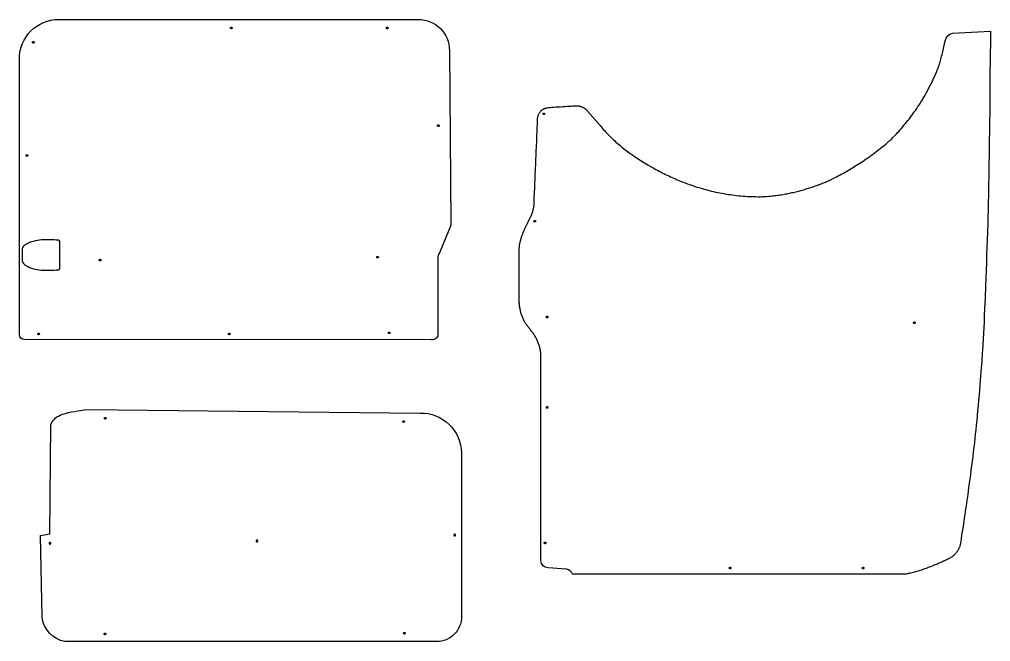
# Model space of a CAD drawing. Extents: x -674 to 6078, y 0 to 5918.
# Drawn here: x 43 to 2394, y 0 to 1507 of the extents above; entities that cross this region are included whole.
import ezdxf

# ---------------------------------------------------------------- set-up
doc = ezdxf.new("R2010")
doc.units = 0
doc.layers.add('Default Layer', color=1, linetype='CONTINUOUS')

msp = doc.modelspace()

# ---------------------------------------------------------------- linework, layer by layer
at = {"layer": 'Default Layer'}
for points in [[(1087.4, 1011, -0.108374), (1084.3, 1001.6), (1059.4, 941, 0.087939), (1056, 932.4), (1056, 743.1, -0.414313), (1040.6, 731.1), (54.7, 731.6, -0.414114), (42.7, 743.6), (42.7, 1411.6, -0.414214), (137.7, 1506.6), (1008.7, 1506.6, -0.414214), (1083.7, 1431.6), (1087.4, 1011)], [(2321.1, 239.9), (2320.8, 238.3), (2320.5, 236.7), (2320.2, 235.1), (2319.8, 233.5), (2319.3, 232), (2318.9, 230.5), (2318.3, 229), (2317.8, 227.5), (2317.1, 226.1), (2316.5, 224.6), (2315.8, 223.2), (2315, 221.9), (2314.2, 220.5), (2313.4, 219.2), (2312.5, 217.9), (2311.6, 216.6), (2310.6, 215.3), (2309.6, 214.1), (2308.6, 212.9), (2307.5, 211.8), (2306.4, 210.6), (2305.3, 209.5), (2304.1, 208.4), (2302.9, 207.4), (2301.7, 206.4), (2300.4, 205.4), (2299.1, 204.5), (2297.8, 203.6), (2296.5, 202.7), (2295.1, 201.9), (2293.6, 201.1), (2292.2, 200.3), (2290.6, 199.5), (2288.9, 198.7), (2286.9, 197.7), (2284.8, 196.7), (2282.5, 195.6), (2280.1, 194.5), (2277.4, 193.3), (2274.7, 192.1), (2271.8, 190.8), (2268.8, 189.5), (2265.7, 188.2), (2262.4, 186.9), (2259.1, 185.5), (2255.7, 184.1), (2252.2, 182.7), (2248.6, 181.3), (2245, 179.9), (2241.3, 178.6), (2237.6, 177.2), (2233.8, 175.9), (2230.1, 174.5), (2226.3, 173.3), (2222.5, 172), (2218.7, 170.8), (2214.9, 169.7), (2211.2, 168.6), (2207.4, 167.5), (2203.8, 166.6), (2200.1, 165.7), (2198.3, 165.3), (2196.6, 164.9), (2194.8, 164.5), (2193.1, 164.1), (2191.4, 163.8), (2189.7, 163.5), (1785.8, 163.5), (1381.9, 163.5, 0.255569), (1367.2, 175.4), (1322.3, 178.2, -0.352986), (1304.8, 195.5), (1304.8, 694.1), (1304.8, 695.3), (1304.7, 696.5), (1304.7, 697.6), (1304.6, 698.8), (1304.6, 699.9), (1304.4, 701.1), (1304.3, 702.2), (1304.2, 703.4), (1304, 704.5), (1303.9, 705.7), (1303.7, 706.8), (1303.4, 708), (1303.2, 709.1), (1303, 710.2), (1302.7, 711.4), (1302.4, 712.5), (1302.1, 713.6), (1301.8, 714.7), (1301.5, 715.9), (1301.2, 717), (1300.8, 718.1), (1300.5, 719.2), (1299.7, 721.4), (1298.8, 723.5), (1298, 725.7), (1297, 727.8), (1296.1, 729.9), (1295, 732), (1294, 734.1), (1292.9, 736.1), (1291.7, 738.1), (1290.6, 740.1), (1289.4, 742), (1288.1, 743.9), (1286.9, 745.8), (1285.6, 747.6), (1284.3, 749.4), (1283, 751.2), (1281.7, 752.9), (1280.3, 754.6), (1279, 756.3), (1277.6, 757.9), (1276.2, 759.5), (1274.9, 761), (1273.6, 762.6), (1272.3, 764.3), (1271.1, 765.9), (1269.9, 767.6), (1268.7, 769.3), (1267.6, 771.1), (1266.6, 772.8), (1265.5, 774.6), (1264.5, 776.4), (1263.6, 778.3), (1262.7, 780.2), (1261.8, 782), (1261, 783.9), (1260.2, 785.9), (1259.5, 787.8), (1258.8, 789.8), (1258.1, 791.7), (1257.5, 793.7), (1256.9, 795.7), (1256.4, 797.7), (1255.9, 799.7), (1255.4, 801.8), (1255, 803.8), (1254.6, 805.9), (1254.2, 807.9), (1253.9, 810), (1253.6, 812), (1253.4, 814.1), (1253.2, 816.2), (1253, 818.2), (1252.9, 820.3), (1252.8, 822.6), (1252.7, 825.2), (1252.6, 828.2), (1252.5, 831.5), (1252.4, 839.1), (1252.3, 847.6), (1252.3, 856.9), (1252.3, 866.8), (1252.3, 877.1), (1252.3, 887.5), (1252.4, 908.1), (1252.6, 926.8), (1252.8, 942), (1252.9, 952), (1252.9, 952.8), (1252.9, 953.7), (1253, 955.5), (1253.2, 957.3), (1253.4, 959.2), (1253.7, 961.1), (1254, 963), (1254.4, 964.9), (1254.8, 966.8), (1255.2, 968.7), (1255.7, 970.7), (1256.2, 972.6), (1256.8, 974.6), (1257.3, 976.5), (1257.9, 978.4), (1258.5, 980.2), (1259.1, 982.1), (1259.8, 983.9), (1260.4, 985.7), (1261, 987.4), (1261.7, 989.1), (1262.3, 990.7), (1262.9, 992.3), (1264.2, 995.3), (1265.3, 998), (1266.4, 1000.3), (1267.4, 1002.3), (1267.8, 1003.2), (1268.2, 1003.9), (1269, 1005.3), (1269.7, 1006.7), (1270.4, 1008.1), (1271.1, 1009.5), (1272.4, 1012.3), (1273.7, 1015.2), (1275, 1018), (1276.3, 1020.8), (1277, 1022.2), (1277.7, 1023.6), (1278.4, 1025), (1279.1, 1026.4), (1279.5, 1027.1), (1279.9, 1027.9), (1280.7, 1029.5), (1281.5, 1031.3), (1282.2, 1033.1), (1283, 1035.1), (1283.8, 1037.1), (1284.5, 1039.2), (1285.2, 1041.3), (1285.9, 1043.3), (1286.5, 1045.4), (1287, 1047.3), (1287.5, 1049.2), (1287.9, 1051), (1288.2, 1052.6), (1288.3, 1053.4), (1288.4, 1054.1), (1288.5, 1054.8), (1288.6, 1055.4), (1288.7, 1057.8), (1288.8, 1060.2), (1289, 1065), (1289.1, 1069.8), (1289.2, 1074.6), (1289.7, 1086.9), (1290.3, 1100), (1291.5, 1128.3), (1292.7, 1157.6), (1294, 1186.4), (1295.1, 1212.9), (1295.6, 1224.8), (1296, 1235.5), (1296.3, 1244.8), (1296.6, 1252.5), (1296.6, 1255.7), (1296.7, 1258.4), (1296.7, 1260.6), (1296.7, 1262.3), (1296.7, 1263.6), (1296.8, 1265), (1296.9, 1266.4), (1297.1, 1267.7), (1297.3, 1269.1), (1297.6, 1270.4), (1297.9, 1271.7), (1298.3, 1273), (1298.7, 1274.2), (1299.2, 1275.5), (1299.7, 1276.7), (1300.3, 1277.9), (1300.9, 1279), (1301.6, 1280.2), (1302.3, 1281.3), (1303, 1282.3), (1303.8, 1283.3), (1304.6, 1284.3), (1305.5, 1285.2), (1306, 1285.7), (1306.4, 1286.1), (1306.9, 1286.6), (1307.4, 1287), (1307.9, 1287.4), (1308.4, 1287.8), (1308.9, 1288.2), (1309.4, 1288.5), (1310, 1288.9), (1310.5, 1289.2), (1311.1, 1289.6), (1311.6, 1289.9), (1312.2, 1290.2), (1312.8, 1290.5), (1313.4, 1290.7), (1314, 1291), (1314.6, 1291.2), (1315.2, 1291.4), (1315.8, 1291.7), (1316.5, 1291.9), (1317.1, 1292), (1317.7, 1292.2), (1318.4, 1292.3), (1319.1, 1292.5), (1319.7, 1292.6), (1320.4, 1292.7), (1323.5, 1293), (1327.3, 1293.4), (1331.6, 1293.8), (1336.3, 1294.2), (1341.4, 1294.6), (1346.8, 1294.9), (1352.3, 1295.3), (1357.9, 1295.7), (1363.4, 1296), (1368.7, 1296.4), (1373.8, 1296.7), (1378.5, 1296.9), (1382.8, 1297.1), (1386.5, 1297.3), (1389.6, 1297.4), (1391.9, 1297.5), (1392.8, 1297.5), (1393.8, 1297.4), (1394.7, 1297.4), (1395.7, 1297.3), (1396.6, 1297.1), (1397.5, 1297), (1398.4, 1296.8), (1399.3, 1296.6), (1400.2, 1296.4), (1401.1, 1296.1), (1402, 1295.8), (1402.9, 1295.5), (1403.8, 1295.2), (1404.6, 1294.8), (1405.5, 1294.5), (1406.3, 1294.1), (1407.1, 1293.6), (1408, 1293.2), (1408.8, 1292.7), (1409.6, 1292.2), (1410.3, 1291.7), (1411.1, 1291.2), (1411.9, 1290.6), (1412.6, 1290), (1413.4, 1289.4), (1414.1, 1288.8), (1414.8, 1288.2), (1415.5, 1287.6), (1416.2, 1286.9), (1416.8, 1286.2), (1417.5, 1285.5), (1418.1, 1284.8), (1448.4, 1249.4), (1451, 1246.4), (1453.6, 1243.4), (1456.2, 1240.4), (1458.8, 1237.4), (1461.5, 1234.5), (1464.2, 1231.6), (1467, 1228.8), (1469.7, 1226), (1472.5, 1223.2), (1475.3, 1220.4), (1478.2, 1217.6), (1481.1, 1214.9), (1484, 1212.3), (1486.9, 1209.6), (1489.9, 1207), (1492.9, 1204.4), (1495.9, 1201.8), (1498.9, 1199.3), (1502, 1196.8), (1505.1, 1194.3), (1508.2, 1191.9), (1511.3, 1189.4), (1514.5, 1187), (1517.7, 1184.7), (1520.9, 1182.3), (1524.1, 1180), (1527.3, 1177.8), (1530.6, 1175.5), (1533.9, 1173.3), (1537.2, 1171.1), (1540.5, 1168.9), (1543.8, 1166.8), (1547.2, 1164.6), (1550.6, 1162.5), (1554.1, 1160.4), (1557.6, 1158.2), (1561.2, 1156.1), (1564.8, 1154), (1568.5, 1151.9), (1572.2, 1149.8), (1575.9, 1147.7), (1579.7, 1145.6), (1583.5, 1143.5), (1587.3, 1141.4), (1591.2, 1139.4), (1595, 1137.4), (1599, 1135.4), (1602.9, 1133.4), (1606.9, 1131.4), (1610.9, 1129.5), (1614.9, 1127.6), (1618.9, 1125.7), (1622.9, 1123.8), (1627, 1122), (1631.1, 1120.2), (1635.2, 1118.5), (1639.2, 1116.7), (1643.3, 1115), (1647.5, 1113.4), (1651.6, 1111.8), (1655.7, 1110.2), (1659.8, 1108.7), (1663.9, 1107.2), (1668, 1105.8), (1672.9, 1104.1), (1677.8, 1102.4), (1682.8, 1100.8), (1687.7, 1099.3), (1692.7, 1097.8), (1697.7, 1096.3), (1702.7, 1094.9), (1707.7, 1093.6), (1712.7, 1092.3), (1717.8, 1091), (1722.8, 1089.8), (1727.9, 1088.7), (1733, 1087.6), (1738, 1086.6), (1743.1, 1085.6), (1748.2, 1084.7), (1753.3, 1083.8), (1758.5, 1083), (1763.6, 1082.3), (1768.7, 1081.6), (1773.9, 1080.9), (1779, 1080.3), (1784.2, 1079.8), (1789.4, 1079.3), (1794.5, 1078.9), (1799.7, 1078.5), (1804.9, 1078.2), (1810.1, 1077.9), (1815.3, 1077.7), (1820.5, 1077.6), (1825.7, 1077.5), (1830.9, 1077.4), (1833.9, 1077.4), (1837, 1077.4), (1840.1, 1077.5), (1843.2, 1077.6), (1846.3, 1077.7), (1849.4, 1077.9), (1852.5, 1078.1), (1855.7, 1078.3), (1858.8, 1078.6), (1862, 1078.9), (1865.2, 1079.2), (1868.3, 1079.5), (1871.5, 1079.9), (1874.7, 1080.3), (1877.9, 1080.7), (1881.1, 1081.2), (1884.3, 1081.7), (1887.5, 1082.2), (1890.7, 1082.7), (1893.9, 1083.3), (1897.1, 1083.9), (1900.2, 1084.5), (1903.4, 1085.1), (1906.6, 1085.7), (1909.8, 1086.4), (1912.9, 1087.1), (1916.1, 1087.8), (1919.2, 1088.6), (1922.3, 1089.3), (1925.5, 1090.1), (1928.6, 1090.9), (1931.7, 1091.7), (1934.7, 1092.5), (1937.8, 1093.4), (1940.8, 1094.2), (1943.9, 1095.1), (1946.9, 1096), (1949.8, 1096.9), (1952.8, 1097.8), (1955.7, 1098.8), (1958.7, 1099.7), (1961.5, 1100.7), (1964.4, 1101.6), (1967.2, 1102.6), (1970.1, 1103.6), (1972.8, 1104.6), (1975.6, 1105.6), (1978.3, 1106.6), (1981, 1107.6), (1983.7, 1108.7), (1986.3, 1109.7), (1988.9, 1110.7), (1991.4, 1111.8), (1993.9, 1112.9), (1996.4, 1113.9), (1998.9, 1115), (2001.3, 1116), (2003.6, 1117.1), (2005.9, 1118.2), (2008.2, 1119.3), (2010.4, 1120.3), (2012.6, 1121.4), (2014.8, 1122.5), (2016.8, 1123.6), (2021, 1125.7), (2025.1, 1127.9), (2029.2, 1130.1), (2033.3, 1132.3), (2037.4, 1134.6), (2041.4, 1136.9), (2045.5, 1139.2), (2049.5, 1141.5), (2053.5, 1143.9), (2057.5, 1146.2), (2061.5, 1148.7), (2065.4, 1151.1), (2069.4, 1153.5), (2073.3, 1156), (2077.2, 1158.5), (2081.1, 1161.1), (2085, 1163.6), (2088.9, 1166.2), (2092.7, 1168.8), (2096.5, 1171.5), (2100.3, 1174.2), (2104.1, 1176.9), (2107.9, 1179.6), (2111.6, 1182.4), (2115.3, 1185.2), (2119, 1188), (2122.7, 1190.8), (2126.4, 1193.7), (2130, 1196.6), (2133.6, 1199.6), (2137.2, 1202.5), (2140.7, 1205.5), (2142.4, 1207), (2144.2, 1208.4), (2145.9, 1209.9), (2147.6, 1211.5), (2149.3, 1213), (2151, 1214.6), (2152.7, 1216.2), (2154.4, 1217.8), (2156.1, 1219.5), (2157.8, 1221.2), (2159.5, 1222.9), (2161.2, 1224.6), (2162.9, 1226.3), (2164.5, 1228.1), (2166.2, 1229.9), (2167.9, 1231.7), (2171.2, 1235.3), (2174.5, 1239), (2177.7, 1242.7), (2181, 1246.4), (2184.1, 1250.2), (2187.2, 1254), (2190.3, 1257.7), (2193.3, 1261.5), (2196.3, 1265.3), (2199.1, 1269), (2202, 1272.8), (2204.7, 1276.4), (2207.3, 1280.1), (2209.9, 1283.7), (2212.4, 1287.2), (2214.8, 1290.6), (2217.1, 1294), (2219.3, 1297.2), (2221.3, 1300.4), (2223.3, 1303.4), (2225.2, 1306.4), (2226.9, 1309.2), (2228.5, 1311.9), (2230, 1314.4), (2232.9, 1319.4), (2235.8, 1324.6), (2238.7, 1330), (2241.7, 1335.5), (2244.6, 1341), (2247.5, 1346.6), (2250.3, 1352.2), (2253, 1357.7), (2254.4, 1360.5), (2255.7, 1363.2), (2256.9, 1365.9), (2258.2, 1368.6), (2259.4, 1371.2), (2260.5, 1373.7), (2261.6, 1376.3), (2262.7, 1378.7), (2263.7, 1381.1), (2264.7, 1383.5), (2265.6, 1385.8), (2266.5, 1388), (2267.2, 1390.1), (2268, 1392.1), (2268.6, 1394.1), (2269.2, 1395.9), (2270.3, 1399.5), (2271.4, 1403.2), (2272.4, 1406.8), (2273.4, 1410.5), (2274.3, 1414.1), (2275.2, 1417.8), (2276.1, 1421.5), (2277, 1425.2), (2278.8, 1432.5), (2280.5, 1439.9), (2282.3, 1447.2), (2283.2, 1450.9), (2284.1, 1454.6, -0.31195), (2301.4, 1473), (2393.7, 1478.1), (2393.3, 1450.3), (2392.9, 1421.5), (2392.2, 1361.5), (2391.5, 1300.1), (2390.7, 1239.4), (2390.3, 1209.9), (2390, 1181.4), (2389.6, 1154.2), (2389.2, 1128.3), (2388.8, 1104.2), (2388.4, 1082.1), (2388, 1062.2), (2387.8, 1053.2), (2387.6, 1044.9), (2387.2, 1028.3), (2386.7, 1010.8), (2386.1, 992.6), (2385.5, 973.8), (2384.9, 954.8), (2384.2, 935.8), (2383.5, 916.8), (2382.8, 898.3), (2382.2, 880.3), (2381.5, 863.1), (2380.3, 831.9), (2379.2, 806.4), (2378.4, 788.3), (2377.8, 774.5), (2377.1, 760.7), (2376.4, 747), (2375.7, 733.2), (2374.9, 719.4), (2374.1, 705.6), (2373.6, 698.7), (2373.2, 691.9), (2372.7, 685), (2372.2, 678.1), (2371.7, 670.7), (2371.1, 662.2), (2370.3, 652.9), (2369.5, 642.7), (2368.6, 631.9), (2367.7, 620.6), (2366.7, 608.8), (2365.7, 596.7), (2364.6, 584.3), (2363.5, 572), (2362.4, 559.6), (2361.2, 547.4), (2360.1, 535.5), (2358.9, 523.9), (2357.8, 512.9), (2356.7, 502.5), (2355.6, 492.2), (2354.4, 481.6), (2353.1, 470.6), (2351.8, 459.5), (2350.4, 448.3), (2349, 437), (2347.5, 425.8), (2346.1, 414.8), (2344.7, 403.9), (2343.3, 393.4), (2340.6, 373.7), (2338.3, 356.3), (2336.3, 341.8), (2335.3, 335.2), (2334.4, 328.4), (2333.3, 321.2), (2332.2, 314), (2330, 299.2), (2327.8, 284.6), (2325.6, 270.8), (2323.7, 258.3), (2322.2, 247.8), (2321.6, 243.5), (2321.1, 239.9)], [(49, 951), (49, 921.6, 0.174455), (58.5, 910.6, 0.118811), (95.7, 899.7, 0.037374), (137.1, 900.3, 0.395674), (140.9, 904.2), (140.9, 968, 0.395562), (137.1, 972, 0.038823), (96, 972.6, 0.102144), (58.5, 962, -0.010568), (58.3, 961.9, 0.225583), (49, 951)], [(147.3, 550.6, -0.044147), (206.1, 561.7), (1013, 553.5, -0.414214), (1112.9, 457), (1112.9, 60, -0.414214), (1052.9, 0), (153, 0, -0.323268), (97.4, 59.1), (93.5, 257.1), (116.5, 261), (118.5, 524.9, -0.207522), (141, 547.9), (147.3, 550.6)]]:
    msp.add_lwpolyline(points, format="xyb", close=True, dxfattribs=at)
for points in [[(553.8, 1486.2), (553.8, 1486.4), (553.8, 1486.6), (553.8, 1486.8), (553.9, 1486.9), (554, 1487.1), (554.1, 1487.3), (554.2, 1487.4), (554.3, 1487.6), (554.5, 1487.7), (554.6, 1487.8), (554.8, 1487.9), (555, 1488), (555.2, 1488.1), (555.4, 1488.1), (555.6, 1488.2), (555.8, 1488.2), (556, 1488.2), (556.2, 1488.1), (556.4, 1488.1), (556.5, 1488), (556.7, 1487.9), (556.9, 1487.8), (557, 1487.7), (557.2, 1487.6), (557.3, 1487.4), (557.4, 1487.3), (557.5, 1487.1), (557.6, 1486.9), (557.7, 1486.8), (557.7, 1486.6), (557.7, 1486.4), (557.8, 1486.2), (557.7, 1486), (557.7, 1485.8), (557.7, 1485.6), (557.6, 1485.4), (557.5, 1485.2), (557.4, 1485.1), (557.3, 1484.9), (557.2, 1484.8), (557, 1484.6), (556.9, 1484.5), (556.7, 1484.4), (556.5, 1484.3), (556.4, 1484.3), (556.2, 1484.2), (556, 1484.2), (555.8, 1484.2), (555.6, 1484.2), (555.4, 1484.2), (555.2, 1484.3), (555, 1484.3), (554.8, 1484.4), (554.6, 1484.5), (554.5, 1484.6), (554.3, 1484.8), (554.2, 1484.9), (554.1, 1485.1), (554, 1485.2), (553.9, 1485.4), (553.8, 1485.6), (553.8, 1485.8), (553.8, 1486), (553.8, 1486.2)], [(931, 1486.1), (931, 1486.3), (931.1, 1486.5), (931.1, 1486.7), (931.2, 1486.9), (931.3, 1487), (931.4, 1487.2), (931.5, 1487.4), (931.6, 1487.5), (931.7, 1487.6), (931.9, 1487.7), (932.1, 1487.8), (932.2, 1487.9), (932.4, 1488), (932.6, 1488), (932.8, 1488.1), (933, 1488.1), (933.2, 1488.1), (933.4, 1488), (933.6, 1488), (933.8, 1487.9), (934, 1487.8), (934.1, 1487.7), (934.3, 1487.6), (934.4, 1487.5), (934.6, 1487.4), (934.7, 1487.2), (934.8, 1487), (934.9, 1486.9), (934.9, 1486.7), (935, 1486.5), (935, 1486.3), (935, 1486.1), (935, 1485.9), (935, 1485.7), (934.9, 1485.5), (934.9, 1485.3), (934.8, 1485.1), (934.7, 1485), (934.6, 1484.8), (934.4, 1484.7), (934.3, 1484.5), (934.1, 1484.4), (934, 1484.3), (933.8, 1484.2), (933.6, 1484.2), (933.4, 1484.1), (933.2, 1484.1), (933, 1484.1), (932.8, 1484.1), (932.6, 1484.1), (932.4, 1484.2), (932.2, 1484.2), (932.1, 1484.3), (931.9, 1484.4), (931.7, 1484.5), (931.6, 1484.7), (931.5, 1484.8), (931.4, 1485), (931.3, 1485.1), (931.2, 1485.3), (931.1, 1485.5), (931.1, 1485.7), (931, 1485.9), (931, 1486.1)], [(74.2, 1451.1), (74.2, 1451.3), (74.2, 1451.5), (74.2, 1451.7), (74.3, 1451.9), (74.4, 1452.1), (74.5, 1452.2), (74.6, 1452.4), (74.7, 1452.5), (74.9, 1452.7), (75, 1452.8), (75.2, 1452.9), (75.4, 1453), (75.6, 1453), (75.8, 1453.1), (75.9, 1453.1), (76.2, 1453.1), (76.4, 1453.1), (76.6, 1453.1), (76.7, 1453), (76.9, 1453), (77.1, 1452.9), (77.3, 1452.8), (77.4, 1452.7), (77.6, 1452.5), (77.7, 1452.4), (77.8, 1452.2), (77.9, 1452.1), (78, 1451.9), (78.1, 1451.7), (78.1, 1451.5), (78.1, 1451.3), (78.2, 1451.1), (78.1, 1450.9), (78.1, 1450.7), (78.1, 1450.5), (78, 1450.3), (77.9, 1450.2), (77.8, 1450), (77.7, 1449.8), (77.6, 1449.7), (77.4, 1449.6), (77.3, 1449.5), (77.1, 1449.4), (76.9, 1449.3), (76.7, 1449.2), (76.6, 1449.2), (76.4, 1449.1), (76.2, 1449.1), (75.9, 1449.1), (75.8, 1449.2), (75.6, 1449.2), (75.4, 1449.3), (75.2, 1449.4), (75, 1449.5), (74.9, 1449.6), (74.7, 1449.7), (74.6, 1449.8), (74.5, 1450), (74.4, 1450.2), (74.3, 1450.3), (74.2, 1450.5), (74.2, 1450.7), (74.2, 1450.9), (74.2, 1451.1)], [(1314.2, 1278), (1314.2, 1277.8), (1314.2, 1277.6), (1314.1, 1277.4), (1314.1, 1277.2), (1314, 1277.1), (1313.9, 1276.9), (1313.8, 1276.7), (1313.6, 1276.6), (1313.5, 1276.5), (1313.4, 1276.3), (1313.2, 1276.2), (1313, 1276.2), (1312.8, 1276.1), (1312.6, 1276), (1312.4, 1276), (1312.2, 1276), (1312, 1276), (1311.8, 1276), (1311.6, 1276.1), (1311.5, 1276.2), (1311.3, 1276.2), (1311.1, 1276.3), (1311, 1276.5), (1310.8, 1276.6), (1310.7, 1276.7), (1310.6, 1276.9), (1310.5, 1277.1), (1310.4, 1277.2), (1310.3, 1277.4), (1310.3, 1277.6), (1310.2, 1277.8), (1310.2, 1278), (1310.2, 1278.2), (1310.3, 1278.4), (1310.3, 1278.6), (1310.4, 1278.8), (1310.5, 1279), (1310.6, 1279.1), (1310.7, 1279.3), (1310.8, 1279.4), (1311, 1279.5), (1311.1, 1279.7), (1311.3, 1279.8), (1311.5, 1279.8), (1311.6, 1279.9), (1311.8, 1280), (1312, 1280), (1312.2, 1280), (1312.4, 1280), (1312.6, 1280), (1312.8, 1279.9), (1313, 1279.8), (1313.2, 1279.8), (1313.4, 1279.7), (1313.5, 1279.5), (1313.6, 1279.4), (1313.8, 1279.3), (1313.9, 1279.1), (1314, 1279), (1314.1, 1278.8), (1314.1, 1278.6), (1314.2, 1278.4), (1314.2, 1278.2), (1314.2, 1278)], [(1054.9, 1249.3), (1054.9, 1249.5), (1054.9, 1249.7), (1055, 1249.9), (1055.1, 1250.1), (1055.1, 1250.3), (1055.2, 1250.4), (1055.4, 1250.6), (1055.5, 1250.7), (1055.6, 1250.8), (1055.8, 1251), (1055.9, 1251.1), (1056.1, 1251.1), (1056.3, 1251.2), (1056.5, 1251.3), (1056.7, 1251.3), (1056.9, 1251.3), (1057.1, 1251.3), (1057.3, 1251.3), (1057.5, 1251.2), (1057.7, 1251.1), (1057.8, 1251.1), (1058, 1251), (1058.2, 1250.8), (1058.3, 1250.7), (1058.4, 1250.6), (1058.6, 1250.4), (1058.7, 1250.3), (1058.7, 1250.1), (1058.8, 1249.9), (1058.9, 1249.7), (1058.9, 1249.5), (1058.9, 1249.3), (1058.9, 1249.1), (1058.9, 1248.9), (1058.8, 1248.7), (1058.7, 1248.5), (1058.7, 1248.3), (1058.6, 1248.2), (1058.4, 1248), (1058.3, 1247.9), (1058.2, 1247.8), (1058, 1247.6), (1057.8, 1247.5), (1057.7, 1247.5), (1057.5, 1247.4), (1057.3, 1247.3), (1057.1, 1247.3), (1056.9, 1247.3), (1056.7, 1247.3), (1056.5, 1247.3), (1056.3, 1247.4), (1056.1, 1247.5), (1055.9, 1247.5), (1055.8, 1247.6), (1055.6, 1247.8), (1055.5, 1247.9), (1055.4, 1248), (1055.2, 1248.2), (1055.1, 1248.3), (1055.1, 1248.5), (1055, 1248.7), (1054.9, 1248.9), (1054.9, 1249.1), (1054.9, 1249.3)], [(58.8, 1177.1), (58.8, 1177.3), (58.8, 1177.5), (58.9, 1177.7), (59, 1177.9), (59, 1178.1), (59.1, 1178.2), (59.3, 1178.4), (59.4, 1178.5), (59.5, 1178.7), (59.7, 1178.8), (59.8, 1178.9), (60, 1179), (60.2, 1179), (60.4, 1179.1), (60.6, 1179.1), (60.8, 1179.1), (61, 1179.1), (61.2, 1179.1), (61.4, 1179), (61.6, 1179), (61.8, 1178.9), (61.9, 1178.8), (62.1, 1178.7), (62.2, 1178.5), (62.3, 1178.4), (62.5, 1178.2), (62.6, 1178.1), (62.6, 1177.9), (62.7, 1177.7), (62.8, 1177.5), (62.8, 1177.3), (62.8, 1177.1), (62.8, 1176.9), (62.8, 1176.7), (62.7, 1176.5), (62.6, 1176.3), (62.6, 1176.2), (62.5, 1176), (62.3, 1175.8), (62.2, 1175.7), (62.1, 1175.6), (61.9, 1175.5), (61.8, 1175.4), (61.6, 1175.3), (61.4, 1175.2), (61.2, 1175.2), (61, 1175.1), (60.8, 1175.1), (60.6, 1175.1), (60.4, 1175.2), (60.2, 1175.2), (60, 1175.3), (59.8, 1175.4), (59.7, 1175.5), (59.5, 1175.6), (59.4, 1175.7), (59.3, 1175.8), (59.1, 1176), (59, 1176.2), (59, 1176.3), (58.9, 1176.5), (58.8, 1176.7), (58.8, 1176.9), (58.8, 1177.1)], [(1292.2, 1018), (1292.2, 1017.8), (1292.2, 1017.6), (1292.1, 1017.4), (1292.1, 1017.2), (1292, 1017.1), (1291.9, 1016.9), (1291.8, 1016.7), (1291.6, 1016.6), (1291.5, 1016.5), (1291.4, 1016.3), (1291.2, 1016.2), (1291, 1016.2), (1290.8, 1016.1), (1290.6, 1016), (1290.4, 1016), (1290.2, 1016), (1290, 1016), (1289.8, 1016), (1289.6, 1016.1), (1289.5, 1016.2), (1289.3, 1016.2), (1289.1, 1016.3), (1289, 1016.5), (1288.8, 1016.6), (1288.7, 1016.7), (1288.6, 1016.9), (1288.5, 1017.1), (1288.4, 1017.2), (1288.3, 1017.4), (1288.3, 1017.6), (1288.2, 1017.8), (1288.2, 1018), (1288.2, 1018.2), (1288.3, 1018.4), (1288.3, 1018.6), (1288.4, 1018.8), (1288.5, 1019), (1288.6, 1019.1), (1288.7, 1019.3), (1288.8, 1019.4), (1289, 1019.5), (1289.1, 1019.7), (1289.3, 1019.8), (1289.5, 1019.8), (1289.6, 1019.9), (1289.8, 1020), (1290, 1020), (1290.2, 1020), (1290.4, 1020), (1290.6, 1020), (1290.8, 1019.9), (1291, 1019.8), (1291.2, 1019.8), (1291.4, 1019.7), (1291.5, 1019.5), (1291.6, 1019.4), (1291.8, 1019.3), (1291.9, 1019.1), (1292, 1019), (1292.1, 1018.8), (1292.1, 1018.6), (1292.2, 1018.4), (1292.2, 1018.2), (1292.2, 1018)], [(235.9, 923.7), (235.9, 923.9), (236, 924.1), (236, 924.3), (236.1, 924.5), (236.2, 924.7), (236.3, 924.9), (236.4, 925), (236.5, 925.2), (236.7, 925.3), (236.8, 925.4), (237, 925.5), (237.2, 925.6), (237.3, 925.7), (237.5, 925.7), (237.7, 925.7), (237.9, 925.7), (238.1, 925.7), (238.3, 925.7), (238.5, 925.7), (238.7, 925.6), (238.9, 925.5), (239.1, 925.4), (239.2, 925.3), (239.4, 925.2), (239.5, 925), (239.6, 924.9), (239.7, 924.7), (239.8, 924.5), (239.8, 924.3), (239.9, 924.1), (239.9, 923.9), (239.9, 923.7), (239.9, 923.5), (239.9, 923.3), (239.8, 923.2), (239.8, 923), (239.7, 922.8), (239.6, 922.6), (239.5, 922.5), (239.4, 922.3), (239.2, 922.2), (239.1, 922.1), (238.9, 922), (238.7, 921.9), (238.5, 921.8), (238.3, 921.8), (238.1, 921.8), (237.9, 921.7), (237.7, 921.8), (237.5, 921.8), (237.3, 921.8), (237.2, 921.9), (237, 922), (236.8, 922.1), (236.7, 922.2), (236.5, 922.3), (236.4, 922.5), (236.3, 922.6), (236.2, 922.8), (236.1, 923), (236, 923.2), (236, 923.3), (235.9, 923.5), (235.9, 923.7)], [(907.7, 930.8), (907.7, 931), (907.8, 931.2), (907.8, 931.4), (907.9, 931.6), (908, 931.8), (908.1, 931.9), (908.2, 932.1), (908.3, 932.2), (908.5, 932.4), (908.6, 932.5), (908.8, 932.6), (908.9, 932.7), (909.1, 932.7), (909.3, 932.8), (909.5, 932.8), (909.7, 932.8), (909.9, 932.8), (910.1, 932.8), (910.3, 932.7), (910.5, 932.7), (910.7, 932.6), (910.8, 932.5), (911, 932.4), (911.1, 932.2), (911.3, 932.1), (911.4, 931.9), (911.5, 931.8), (911.6, 931.6), (911.6, 931.4), (911.7, 931.2), (911.7, 931), (911.7, 930.8), (911.7, 930.6), (911.7, 930.4), (911.6, 930.2), (911.6, 930), (911.5, 929.9), (911.4, 929.7), (911.3, 929.5), (911.1, 929.4), (911, 929.3), (910.8, 929.2), (910.7, 929.1), (910.5, 929), (910.3, 928.9), (910.1, 928.9), (909.9, 928.8), (909.7, 928.8), (909.5, 928.8), (909.3, 928.9), (909.1, 928.9), (908.9, 929), (908.8, 929.1), (908.6, 929.2), (908.5, 929.3), (908.3, 929.4), (908.2, 929.5), (908.1, 929.7), (908, 929.9), (907.9, 930), (907.8, 930.2), (907.8, 930.4), (907.7, 930.6), (907.7, 930.8)], [(1322.2, 786), (1322.2, 785.8), (1322.2, 785.6), (1322.1, 785.4), (1322.1, 785.2), (1322, 785.1), (1321.9, 784.9), (1321.8, 784.7), (1321.6, 784.6), (1321.5, 784.5), (1321.4, 784.3), (1321.2, 784.2), (1321, 784.2), (1320.8, 784.1), (1320.6, 784), (1320.4, 784), (1320.2, 784), (1320, 784), (1319.8, 784), (1319.6, 784.1), (1319.5, 784.2), (1319.3, 784.2), (1319.1, 784.3), (1319, 784.5), (1318.8, 784.6), (1318.7, 784.7), (1318.6, 784.9), (1318.5, 785.1), (1318.4, 785.2), (1318.3, 785.4), (1318.3, 785.6), (1318.2, 785.8), (1318.2, 786), (1318.2, 786.2), (1318.3, 786.4), (1318.3, 786.6), (1318.4, 786.8), (1318.5, 787), (1318.6, 787.1), (1318.7, 787.3), (1318.8, 787.4), (1319, 787.5), (1319.1, 787.7), (1319.3, 787.8), (1319.5, 787.8), (1319.6, 787.9), (1319.8, 788), (1320, 788), (1320.2, 788), (1320.4, 788), (1320.6, 788), (1320.8, 787.9), (1321, 787.8), (1321.2, 787.8), (1321.4, 787.7), (1321.5, 787.5), (1321.6, 787.4), (1321.8, 787.3), (1321.9, 787.1), (1322, 787), (1322.1, 786.8), (1322.1, 786.6), (1322.2, 786.4), (1322.2, 786.2), (1322.2, 786)], [(2211.2, 772), (2211.2, 771.8), (2211.2, 771.6), (2211.1, 771.4), (2211.1, 771.2), (2211, 771.1), (2210.9, 770.9), (2210.8, 770.7), (2210.6, 770.6), (2210.5, 770.5), (2210.4, 770.3), (2210.2, 770.2), (2210, 770.2), (2209.8, 770.1), (2209.6, 770), (2209.4, 770), (2209.2, 770), (2209, 770), (2208.8, 770), (2208.6, 770.1), (2208.5, 770.2), (2208.3, 770.2), (2208.1, 770.3), (2208, 770.5), (2207.8, 770.6), (2207.7, 770.7), (2207.6, 770.9), (2207.5, 771.1), (2207.4, 771.2), (2207.3, 771.4), (2207.3, 771.6), (2207.2, 771.8), (2207.2, 772), (2207.2, 772.2), (2207.3, 772.4), (2207.3, 772.6), (2207.4, 772.8), (2207.5, 773), (2207.6, 773.1), (2207.7, 773.3), (2207.8, 773.4), (2208, 773.5), (2208.1, 773.7), (2208.3, 773.8), (2208.5, 773.8), (2208.6, 773.9), (2208.8, 774), (2209, 774), (2209.2, 774), (2209.4, 774), (2209.6, 774), (2209.8, 773.9), (2210, 773.8), (2210.2, 773.8), (2210.4, 773.7), (2210.5, 773.5), (2210.6, 773.4), (2210.8, 773.3), (2210.9, 773.1), (2211, 773), (2211.1, 772.8), (2211.1, 772.6), (2211.2, 772.4), (2211.2, 772.2), (2211.2, 772)], [(87.1, 745), (87.1, 745.2), (87.1, 745.4), (87.2, 745.6), (87.2, 745.8), (87.3, 746), (87.4, 746.1), (87.5, 746.3), (87.7, 746.4), (87.8, 746.6), (88, 746.7), (88.1, 746.8), (88.3, 746.9), (88.5, 746.9), (88.7, 747), (88.9, 747), (89.1, 747), (89.3, 747), (89.5, 747), (89.7, 746.9), (89.9, 746.9), (90, 746.8), (90.2, 746.7), (90.3, 746.6), (90.5, 746.4), (90.6, 746.3), (90.7, 746.1), (90.8, 746), (90.9, 745.8), (91, 745.6), (91, 745.4), (91.1, 745.2), (91.1, 745), (91.1, 744.8), (91, 744.6), (91, 744.4), (90.9, 744.2), (90.8, 744.1), (90.7, 743.9), (90.6, 743.7), (90.5, 743.6), (90.3, 743.5), (90.2, 743.4), (90, 743.3), (89.9, 743.2), (89.7, 743.1), (89.5, 743.1), (89.3, 743), (89.1, 743), (88.9, 743), (88.7, 743.1), (88.5, 743.1), (88.3, 743.2), (88.1, 743.3), (88, 743.4), (87.8, 743.5), (87.7, 743.6), (87.5, 743.7), (87.4, 743.9), (87.3, 744.1), (87.2, 744.2), (87.2, 744.4), (87.1, 744.6), (87.1, 744.8), (87.1, 745)], [(548.7, 745.1), (548.7, 745.3), (548.7, 745.5), (548.8, 745.7), (548.8, 745.9), (548.9, 746), (549, 746.2), (549.1, 746.4), (549.3, 746.5), (549.4, 746.6), (549.6, 746.7), (549.7, 746.8), (549.9, 746.9), (550.1, 747), (550.3, 747), (550.5, 747.1), (550.7, 747.1), (550.9, 747.1), (551.1, 747), (551.3, 747), (551.5, 746.9), (551.6, 746.8), (551.8, 746.7), (552, 746.6), (552.1, 746.5), (552.2, 746.4), (552.3, 746.2), (552.4, 746), (552.5, 745.9), (552.6, 745.7), (552.6, 745.5), (552.7, 745.3), (552.7, 745.1), (552.7, 744.9), (552.6, 744.7), (552.6, 744.5), (552.5, 744.3), (552.4, 744.1), (552.3, 744), (552.2, 743.8), (552.1, 743.7), (552, 743.5), (551.8, 743.4), (551.6, 743.3), (551.5, 743.2), (551.3, 743.2), (551.1, 743.1), (550.9, 743.1), (550.7, 743.1), (550.5, 743.1), (550.3, 743.1), (550.1, 743.2), (549.9, 743.2), (549.7, 743.3), (549.6, 743.4), (549.4, 743.5), (549.3, 743.7), (549.1, 743.8), (549, 744), (548.9, 744.1), (548.8, 744.3), (548.8, 744.5), (548.7, 744.7), (548.7, 744.9), (548.7, 745.1)], [(935.7, 747.7), (935.8, 747.9), (935.8, 748.1), (935.8, 748.3), (935.9, 748.5), (936, 748.6), (936.1, 748.8), (936.2, 749), (936.3, 749.1), (936.5, 749.2), (936.6, 749.3), (936.8, 749.4), (937, 749.5), (937.2, 749.6), (937.3, 749.6), (937.5, 749.7), (937.7, 749.7), (938, 749.7), (938.1, 749.6), (938.3, 749.6), (938.5, 749.5), (938.7, 749.4), (938.9, 749.3), (939, 749.2), (939.2, 749.1), (939.3, 749), (939.4, 748.8), (939.5, 748.6), (939.6, 748.5), (939.7, 748.3), (939.7, 748.1), (939.7, 747.9), (939.7, 747.7), (939.7, 747.5), (939.7, 747.3), (939.7, 747.1), (939.6, 746.9), (939.5, 746.7), (939.4, 746.6), (939.3, 746.4), (939.2, 746.3), (939, 746.1), (938.9, 746), (938.7, 745.9), (938.5, 745.8), (938.3, 745.8), (938.1, 745.7), (938, 745.7), (937.7, 745.7), (937.5, 745.7), (937.3, 745.7), (937.2, 745.8), (937, 745.8), (936.8, 745.9), (936.6, 746), (936.5, 746.1), (936.3, 746.3), (936.2, 746.4), (936.1, 746.6), (936, 746.7), (935.9, 746.9), (935.8, 747.1), (935.8, 747.3), (935.8, 747.5), (935.7, 747.7)], [(1322.2, 567), (1322.2, 566.8), (1322.2, 566.6), (1322.1, 566.4), (1322.1, 566.2), (1322, 566.1), (1321.9, 565.9), (1321.8, 565.7), (1321.6, 565.6), (1321.5, 565.5), (1321.4, 565.3), (1321.2, 565.2), (1321, 565.2), (1320.8, 565.1), (1320.6, 565), (1320.4, 565), (1320.2, 565), (1320, 565), (1319.8, 565), (1319.6, 565.1), (1319.5, 565.2), (1319.3, 565.2), (1319.1, 565.3), (1319, 565.5), (1318.8, 565.6), (1318.7, 565.7), (1318.6, 565.9), (1318.5, 566.1), (1318.4, 566.2), (1318.3, 566.4), (1318.3, 566.6), (1318.2, 566.8), (1318.2, 567), (1318.2, 567.2), (1318.3, 567.4), (1318.3, 567.6), (1318.4, 567.8), (1318.5, 568), (1318.6, 568.1), (1318.7, 568.3), (1318.8, 568.4), (1319, 568.5), (1319.1, 568.7), (1319.3, 568.8), (1319.5, 568.8), (1319.6, 568.9), (1319.8, 569), (1320, 569), (1320.2, 569), (1320.4, 569), (1320.6, 569), (1320.8, 568.9), (1321, 568.8), (1321.2, 568.8), (1321.4, 568.7), (1321.5, 568.5), (1321.6, 568.4), (1321.8, 568.3), (1321.9, 568.1), (1322, 568), (1322.1, 567.8), (1322.1, 567.6), (1322.2, 567.4), (1322.2, 567.2), (1322.2, 567)], [(252.4, 540.9), (252.3, 540.7), (252.3, 540.5), (252.3, 540.3), (252.2, 540.1), (252.1, 539.9), (252, 539.8), (251.9, 539.6), (251.8, 539.5), (251.6, 539.3), (251.5, 539.2), (251.3, 539.1), (251.1, 539), (251, 539), (250.8, 538.9), (250.6, 538.9), (250.4, 538.9), (250.2, 538.9), (250, 538.9), (249.8, 539), (249.6, 539), (249.4, 539.1), (249.2, 539.2), (249.1, 539.3), (248.9, 539.5), (248.8, 539.6), (248.7, 539.8), (248.6, 539.9), (248.5, 540.1), (248.4, 540.3), (248.4, 540.5), (248.4, 540.7), (248.4, 540.9), (248.4, 541.1), (248.4, 541.3), (248.4, 541.5), (248.5, 541.7), (248.6, 541.8), (248.7, 542), (248.8, 542.2), (248.9, 542.3), (249.1, 542.4), (249.2, 542.6), (249.4, 542.7), (249.6, 542.7), (249.8, 542.8), (250, 542.9), (250.2, 542.9), (250.4, 542.9), (250.6, 542.9), (250.8, 542.9), (251, 542.8), (251.1, 542.7), (251.3, 542.7), (251.5, 542.6), (251.6, 542.4), (251.8, 542.3), (251.9, 542.2), (252, 542), (252.1, 541.8), (252.2, 541.7), (252.3, 541.5), (252.3, 541.3), (252.3, 541.1), (252.4, 540.9)], [(974.8, 532.8), (974.8, 532.6), (974.8, 532.4), (974.7, 532.2), (974.7, 532.1), (974.6, 531.9), (974.5, 531.7), (974.4, 531.6), (974.2, 531.4), (974.1, 531.3), (973.9, 531.2), (973.8, 531.1), (973.6, 531), (973.4, 530.9), (973.2, 530.9), (973, 530.8), (972.8, 530.8), (972.6, 530.8), (972.4, 530.9), (972.2, 530.9), (972, 531), (971.9, 531.1), (971.7, 531.2), (971.5, 531.3), (971.4, 531.4), (971.3, 531.6), (971.2, 531.7), (971.1, 531.9), (971, 532.1), (970.9, 532.2), (970.9, 532.4), (970.8, 532.6), (970.8, 532.8), (970.8, 533), (970.9, 533.2), (970.9, 533.4), (971, 533.6), (971.1, 533.8), (971.2, 534), (971.3, 534.1), (971.4, 534.3), (971.5, 534.4), (971.7, 534.5), (971.9, 534.6), (972, 534.7), (972.2, 534.7), (972.4, 534.8), (972.6, 534.8), (972.8, 534.8), (973, 534.8), (973.2, 534.8), (973.4, 534.7), (973.6, 534.7), (973.8, 534.6), (973.9, 534.5), (974.1, 534.4), (974.2, 534.3), (974.4, 534.1), (974.5, 534), (974.6, 533.8), (974.7, 533.6), (974.7, 533.4), (974.8, 533.2), (974.8, 533), (974.8, 532.8)], [(1094.5, 257.8), (1094.5, 257.6), (1094.5, 257.4), (1094.6, 257.2), (1094.6, 257), (1094.7, 256.9), (1094.8, 256.7), (1094.9, 256.6), (1095.1, 256.4), (1095.2, 256.3), (1095.4, 256.2), (1095.5, 256.1), (1095.7, 256), (1095.9, 255.9), (1096.1, 255.9), (1096.3, 255.8), (1096.5, 255.8), (1096.7, 255.8), (1096.9, 255.9), (1097.1, 255.9), (1097.3, 256), (1097.4, 256.1), (1097.6, 256.2), (1097.8, 256.3), (1097.9, 256.4), (1098, 256.6), (1098.2, 256.7), (1098.3, 256.9), (1098.3, 257), (1098.4, 257.2), (1098.5, 257.4), (1098.5, 257.6), (1098.5, 257.8), (1098.5, 258), (1098.5, 258.2), (1098.4, 258.4), (1098.3, 258.6), (1098.3, 258.8), (1098.2, 258.9), (1098, 259.1), (1097.9, 259.2), (1097.8, 259.4), (1097.6, 259.5), (1097.4, 259.6), (1097.3, 259.7), (1097.1, 259.7), (1096.9, 259.8), (1096.7, 259.8), (1096.5, 259.8), (1096.3, 259.8), (1096.1, 259.8), (1095.9, 259.7), (1095.7, 259.7), (1095.5, 259.6), (1095.4, 259.5), (1095.2, 259.4), (1095.1, 259.2), (1094.9, 259.1), (1094.8, 258.9), (1094.7, 258.8), (1094.6, 258.6), (1094.6, 258.4), (1094.5, 258.2), (1094.5, 258), (1094.5, 257.8)], [(114.6, 238.2), (114.6, 238), (114.6, 237.8), (114.7, 237.6), (114.8, 237.5), (114.8, 237.3), (115, 237.1), (115.1, 237), (115.2, 236.8), (115.3, 236.7), (115.5, 236.6), (115.7, 236.5), (115.8, 236.4), (116, 236.3), (116.2, 236.3), (116.4, 236.3), (116.6, 236.2), (116.8, 236.3), (117, 236.3), (117.2, 236.3), (117.4, 236.4), (117.6, 236.5), (117.7, 236.6), (117.9, 236.7), (118, 236.8), (118.2, 237), (118.3, 237.1), (118.4, 237.3), (118.5, 237.5), (118.5, 237.6), (118.6, 237.8), (118.6, 238), (118.6, 238.2), (118.6, 238.4), (118.6, 238.6), (118.5, 238.8), (118.5, 239), (118.4, 239.2), (118.3, 239.4), (118.2, 239.5), (118, 239.7), (117.9, 239.8), (117.7, 239.9), (117.6, 240), (117.4, 240.1), (117.2, 240.2), (117, 240.2), (116.8, 240.2), (116.6, 240.2), (116.4, 240.2), (116.2, 240.2), (116, 240.2), (115.8, 240.1), (115.7, 240), (115.5, 239.9), (115.3, 239.8), (115.2, 239.7), (115.1, 239.5), (115, 239.4), (114.8, 239.2), (114.8, 239), (114.7, 238.8), (114.6, 238.6), (114.6, 238.4), (114.6, 238.2)], [(615.9, 243.4), (615.9, 243.2), (615.9, 243), (616, 242.8), (616.1, 242.7), (616.1, 242.5), (616.2, 242.3), (616.4, 242.2), (616.5, 242), (616.6, 241.9), (616.8, 241.8), (617, 241.7), (617.1, 241.6), (617.3, 241.5), (617.5, 241.5), (617.7, 241.4), (617.9, 241.4), (618.1, 241.4), (618.3, 241.5), (618.5, 241.5), (618.7, 241.6), (618.9, 241.7), (619, 241.8), (619.2, 241.9), (619.3, 242), (619.4, 242.2), (619.6, 242.3), (619.7, 242.5), (619.7, 242.7), (619.8, 242.8), (619.9, 243), (619.9, 243.2), (619.9, 243.4), (619.9, 243.6), (619.9, 243.8), (619.8, 244), (619.7, 244.2), (619.7, 244.4), (619.6, 244.6), (619.4, 244.7), (619.3, 244.8), (619.2, 245), (619, 245.1), (618.9, 245.2), (618.7, 245.3), (618.5, 245.3), (618.3, 245.4), (618.1, 245.4), (617.9, 245.4), (617.7, 245.4), (617.5, 245.4), (617.3, 245.3), (617.1, 245.3), (617, 245.2), (616.8, 245.1), (616.6, 245), (616.5, 244.8), (616.4, 244.7), (616.2, 244.6), (616.1, 244.4), (616.1, 244.2), (616, 244), (615.9, 243.8), (615.9, 243.6), (615.9, 243.4)], [(1317.2, 239), (1317.2, 238.8), (1317.2, 238.6), (1317.1, 238.4), (1317.1, 238.2), (1317, 238.1), (1316.9, 237.9), (1316.8, 237.7), (1316.6, 237.6), (1316.5, 237.5), (1316.4, 237.3), (1316.2, 237.2), (1316, 237.2), (1315.8, 237.1), (1315.6, 237), (1315.4, 237), (1315.2, 237), (1315, 237), (1314.8, 237), (1314.6, 237.1), (1314.5, 237.2), (1314.3, 237.2), (1314.1, 237.3), (1314, 237.5), (1313.8, 237.6), (1313.7, 237.7), (1313.6, 237.9), (1313.5, 238.1), (1313.4, 238.2), (1313.3, 238.4), (1313.3, 238.6), (1313.2, 238.8), (1313.2, 239), (1313.2, 239.2), (1313.3, 239.4), (1313.3, 239.6), (1313.4, 239.8), (1313.5, 240), (1313.6, 240.1), (1313.7, 240.3), (1313.8, 240.4), (1314, 240.5), (1314.1, 240.7), (1314.3, 240.8), (1314.5, 240.8), (1314.6, 240.9), (1314.8, 241), (1315, 241), (1315.2, 241), (1315.4, 241), (1315.6, 241), (1315.8, 240.9), (1316, 240.8), (1316.2, 240.8), (1316.4, 240.7), (1316.5, 240.5), (1316.6, 240.4), (1316.8, 240.3), (1316.9, 240.1), (1317, 240), (1317.1, 239.8), (1317.1, 239.6), (1317.2, 239.4), (1317.2, 239.2), (1317.2, 239)], [(1765.2, 178), (1765.2, 177.8), (1765.2, 177.6), (1765.1, 177.4), (1765.1, 177.2), (1765, 177.1), (1764.9, 176.9), (1764.8, 176.7), (1764.6, 176.6), (1764.5, 176.5), (1764.4, 176.3), (1764.2, 176.2), (1764, 176.2), (1763.8, 176.1), (1763.6, 176), (1763.4, 176), (1763.2, 176), (1763, 176), (1762.8, 176), (1762.6, 176.1), (1762.5, 176.2), (1762.3, 176.2), (1762.1, 176.3), (1762, 176.5), (1761.8, 176.6), (1761.7, 176.7), (1761.6, 176.9), (1761.5, 177.1), (1761.4, 177.2), (1761.3, 177.4), (1761.3, 177.6), (1761.2, 177.8), (1761.2, 178), (1761.2, 178.2), (1761.3, 178.4), (1761.3, 178.6), (1761.4, 178.8), (1761.5, 179), (1761.6, 179.1), (1761.7, 179.3), (1761.8, 179.4), (1762, 179.5), (1762.1, 179.7), (1762.3, 179.8), (1762.5, 179.8), (1762.6, 179.9), (1762.8, 180), (1763, 180), (1763.2, 180), (1763.4, 180), (1763.6, 180), (1763.8, 179.9), (1764, 179.8), (1764.2, 179.8), (1764.4, 179.7), (1764.5, 179.5), (1764.6, 179.4), (1764.8, 179.3), (1764.9, 179.1), (1765, 179), (1765.1, 178.8), (1765.1, 178.6), (1765.2, 178.4), (1765.2, 178.2), (1765.2, 178)], [(2087.2, 178), (2087.2, 177.8), (2087.1, 177.6), (2087.1, 177.4), (2087, 177.2), (2086.9, 177.1), (2086.8, 176.9), (2086.7, 176.7), (2086.6, 176.6), (2086.4, 176.5), (2086.3, 176.3), (2086.1, 176.2), (2086, 176.2), (2085.8, 176.1), (2085.6, 176), (2085.4, 176), (2085.2, 176), (2085, 176), (2084.8, 176), (2084.6, 176.1), (2084.4, 176.2), (2084.2, 176.2), (2084.1, 176.3), (2083.9, 176.5), (2083.8, 176.6), (2083.6, 176.7), (2083.5, 176.9), (2083.4, 177.1), (2083.3, 177.2), (2083.3, 177.4), (2083.2, 177.6), (2083.2, 177.8), (2083.2, 178), (2083.2, 178.2), (2083.2, 178.4), (2083.3, 178.6), (2083.3, 178.8), (2083.4, 179), (2083.5, 179.1), (2083.6, 179.3), (2083.8, 179.4), (2083.9, 179.5), (2084.1, 179.7), (2084.2, 179.8), (2084.4, 179.8), (2084.6, 179.9), (2084.8, 180), (2085, 180), (2085.2, 180), (2085.4, 180), (2085.6, 180), (2085.8, 179.9), (2086, 179.8), (2086.1, 179.8), (2086.3, 179.7), (2086.4, 179.5), (2086.6, 179.4), (2086.7, 179.3), (2086.8, 179.1), (2086.9, 179), (2087, 178.8), (2087.1, 178.6), (2087.1, 178.4), (2087.2, 178.2), (2087.2, 178)], [(251.8, 18.6), (251.8, 18.4), (251.7, 18.2), (251.7, 18), (251.6, 17.8), (251.5, 17.7), (251.4, 17.5), (251.3, 17.3), (251.2, 17.2), (251.1, 17.1), (250.9, 17), (250.7, 16.9), (250.6, 16.8), (250.4, 16.7), (250.2, 16.7), (250, 16.6), (249.8, 16.6), (249.6, 16.6), (249.4, 16.7), (249.2, 16.7), (249, 16.8), (248.8, 16.9), (248.7, 17), (248.5, 17.1), (248.4, 17.2), (248.2, 17.3), (248.1, 17.5), (248, 17.7), (247.9, 17.8), (247.9, 18), (247.8, 18.2), (247.8, 18.4), (247.8, 18.6), (247.8, 18.8), (247.8, 19), (247.9, 19.2), (247.9, 19.4), (248, 19.6), (248.1, 19.7), (248.2, 19.9), (248.4, 20), (248.5, 20.2), (248.7, 20.3), (248.8, 20.4), (249, 20.5), (249.2, 20.5), (249.4, 20.6), (249.6, 20.6), (249.8, 20.6), (250, 20.6), (250.2, 20.6), (250.4, 20.5), (250.6, 20.5), (250.7, 20.4), (250.9, 20.3), (251.1, 20.2), (251.2, 20), (251.3, 19.9), (251.4, 19.7), (251.5, 19.6), (251.6, 19.4), (251.7, 19.2), (251.7, 19), (251.8, 18.8), (251.8, 18.6)], [(976.5, 20.3), (976.5, 20.1), (976.5, 19.9), (976.4, 19.7), (976.4, 19.6), (976.3, 19.4), (976.2, 19.2), (976.1, 19.1), (976, 18.9), (975.8, 18.8), (975.7, 18.7), (975.5, 18.6), (975.3, 18.5), (975.1, 18.4), (974.9, 18.4), (974.7, 18.3), (974.5, 18.3), (974.3, 18.3), (974.1, 18.4), (973.9, 18.4), (973.8, 18.5), (973.6, 18.6), (973.4, 18.7), (973.3, 18.8), (973.1, 18.9), (973, 19.1), (972.9, 19.2), (972.8, 19.4), (972.7, 19.6), (972.6, 19.7), (972.6, 19.9), (972.5, 20.1), (972.5, 20.3), (972.5, 20.5), (972.6, 20.7), (972.6, 20.9), (972.7, 21.1), (972.8, 21.3), (972.9, 21.5), (973, 21.6), (973.1, 21.7), (973.3, 21.9), (973.4, 22), (973.6, 22.1), (973.8, 22.2), (973.9, 22.2), (974.1, 22.3), (974.3, 22.3), (974.5, 22.3), (974.7, 22.3), (974.9, 22.3), (975.1, 22.2), (975.3, 22.2), (975.5, 22.1), (975.7, 22), (975.8, 21.9), (976, 21.7), (976.1, 21.6), (976.2, 21.5), (976.3, 21.3), (976.4, 21.1), (976.4, 20.9), (976.5, 20.7), (976.5, 20.5), (976.5, 20.3)]]:
    msp.add_lwpolyline(points, close=True, dxfattribs=at)

doc.saveas('drawing.dxf')
